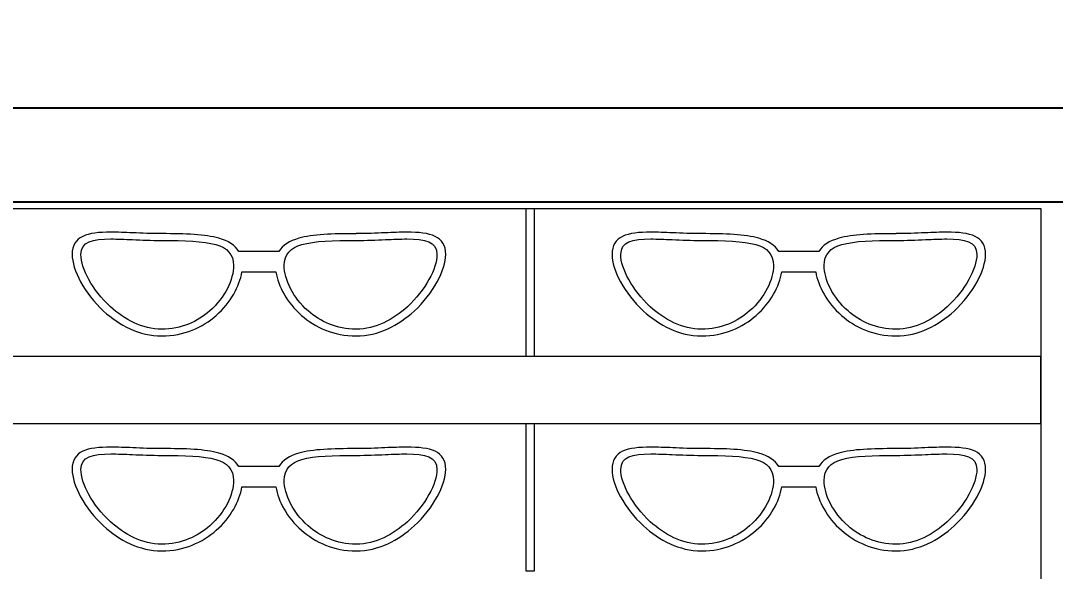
# Model space of a CAD drawing. Header units: millimetres. Extents: x 707 to 3286, y 624 to 1363.
# Drawn here: x 2395.8 to 2781, y 876.2 to 1081.1 of the extents above; entities that cross this region are included whole.
import ezdxf

# ---------------------------------------------------------------- set-up
doc = ezdxf.new("R2010")
doc.units = ezdxf.units.MM
doc.linetypes.add('DASHED', pattern=[0.75, 0.5, -0.25])
doc.layers.add('Layer 1', color=7, linetype='Continuous')
doc.layers.add('wood', color=49, linetype='Continuous')
doc.layers.add('Reference lines', color=252, linetype='Continuous', lineweight=0)
doc.styles.add('WOT-PLAN', font='segoeuil.ttf', dxfattribs={"height": 100})
doc.dimstyles.new('WOT - 100', dxfattribs={"dimtxt": 100, "dimasz": 50, "dimexe": 25, "dimexo": 25, "dimgap": 10, "dimtad": 0, "dimdec": 0, "dimzin": 0, "dimdsep": 46, "dimtxsty": 'WOT-PLAN', "dimblk": 'OBLIQUE', "dimcen": 0.09, "dimdle": 25, "dimclrd": 151, "dimclre": 151, "dimclrt": 7, "dimadec": 0, "dimazin": 0, "dimtfac": 1, "dimtdec": 0, "dimtofl": 0, "dimtmove": 0, "dimatfit": 3, "dimldrblk": 'OPEN30', "dimfxl": 100, "dimfxlon": 1, "dimtolj": 1, "dimtzin": 0, "dimlwd": -1, "dimlwe": 5, "dimarcsym": 0})

# ---------------------------------------------------------------- blocks, each defined once
blk = doc.blocks.new('A$C61F578BB')
at = {"layer": 'Layer 1', "color": 252, "lineweight": 5}
for points, knots in [([(1744.84, 346.51, 111), (1744.84, 346.51, 111), (1759.77, 346.51, 111), (1759.77, 346.51, 111), (1759.77, 346.51, 111), (1761.18, 348.87, 111), (1763.7, 350.41, 111), (1767.18, 351.42, 111), (1767.18, 351.42, 111), (1772.33, 352.91, 111), (1779.61, 353.13, 111), (1788.53, 353.13, 111), (1788.53, 353.13, 111), (1788.53, 353.13, 111), (1788.53, 353.14, 111), (1788.53, 353.14, 111), (1788.53, 353.14, 111), (1792.31, 353.14, 111), (1795.92, 353.29, 111), (1799.25, 353.44, 111), (1799.25, 353.44, 111), (1802.2, 353.56, 111), (1804.96, 353.68, 111), (1807.42, 353.68, 111), (1807.42, 353.68, 111), (1816.17, 353.68, 111), (1821.86, 352.28, 111), (1821.86, 345.39, 111), (1821.86, 345.39, 111), (1821.86, 345.39, 111), (1821.85, 345.39, 111), (1821.85, 345.39, 111), (1821.85, 345.39, 111), (1821.85, 339.66, 111), (1817.29, 330.91, 111), (1810.11, 324.33, 111), (1810.11, 324.33, 111), (1804.33, 319.03, 111), (1796.81, 315.06, 111), (1788.53, 315.06, 111), (1788.53, 315.06, 111), (1780.19, 315.06, 111), (1773.26, 318.27, 111), (1768.17, 322.73, 111), (1768.17, 322.73, 111), (1762.8, 327.44, 111), (1759.45, 333.6, 111), (1758.66, 338.87, 111), (1758.66, 338.87, 111), (1758.66, 338.87, 111), (1745.96, 338.87, 111), (1745.96, 338.87, 111), (1745.96, 338.87, 111), (1745.16, 333.6, 111), (1741.83, 327.44, 111), (1736.46, 322.73, 111), (1736.46, 322.73, 111), (1731.37, 318.27, 111), (1724.44, 315.06, 111), (1716.1, 315.06, 111), (1716.1, 315.06, 111), (1707.82, 315.06, 111), (1700.3, 319.03, 111), (1694.51, 324.33, 111), (1694.51, 324.33, 111), (1687.34, 330.91, 111), (1682.77, 339.66, 111), (1682.77, 345.39, 111), (1682.77, 345.39, 111), (1682.77, 345.39, 111), (1682.77, 345.39, 111), (1682.77, 345.39, 111), (1682.77, 345.39, 111), (1682.77, 352.28, 111), (1688.45, 353.68, 111), (1697.21, 353.68, 111), (1697.21, 353.68, 111), (1699.67, 353.68, 111), (1702.43, 353.56, 111), (1705.38, 353.44, 111), (1705.38, 353.44, 111), (1708.71, 353.29, 111), (1712.32, 353.14, 111), (1716.1, 353.14, 111), (1716.1, 353.14, 111), (1725.01, 353.14, 111), (1732.28, 352.92, 111), (1737.44, 351.42, 111), (1737.44, 351.42, 111), (1740.92, 350.41, 111), (1743.43, 348.87, 111), (1744.84, 346.51, 111)], [0, 0, 0, 0, 0.043478, 0.043478, 0.043478, 0.043478, 0.086957, 0.086957, 0.086957, 0.086957, 0.130435, 0.130435, 0.130435, 0.130435, 0.173913, 0.173913, 0.173913, 0.173913, 0.217391, 0.217391, 0.217391, 0.217391, 0.26087, 0.26087, 0.26087, 0.26087, 0.304348, 0.304348, 0.304348, 0.304348, 0.347826, 0.347826, 0.347826, 0.347826, 0.391304, 0.391304, 0.391304, 0.391304, 0.434783, 0.434783, 0.434783, 0.434783, 0.478261, 0.478261, 0.478261, 0.478261, 0.521739, 0.521739, 0.521739, 0.521739, 0.565217, 0.565217, 0.565217, 0.565217, 0.608696, 0.608696, 0.608696, 0.608696, 0.652174, 0.652174, 0.652174, 0.652174, 0.695652, 0.695652, 0.695652, 0.695652, 0.73913, 0.73913, 0.73913, 0.73913, 0.782609, 0.782609, 0.782609, 0.782609, 0.826087, 0.826087, 0.826087, 0.826087, 0.869565, 0.869565, 0.869565, 0.869565, 0.913043, 0.913043, 0.913043, 0.913043, 0.956522, 0.956522, 0.956522, 0.956522, 1, 1, 1, 1]), ([(1736.3, 349.07, 111), (1731.63, 350.42, 111), (1724.68, 350.62, 111), (1716.1, 350.62, 111), (1716.1, 350.62, 111), (1712.29, 350.62, 111), (1708.6, 350.78, 111), (1705.2, 350.92, 111), (1705.2, 350.92, 111), (1702.33, 351.05, 111), (1699.64, 351.16, 111), (1697.21, 351.16, 111), (1697.21, 351.16, 111), (1690.44, 351.16, 111), (1686.04, 350.19, 111), (1686.04, 345.39, 111), (1686.04, 345.39, 111), (1686.04, 345.39, 111), (1686.04, 345.39, 111), (1686.04, 345.39, 111), (1686.04, 345.39, 111), (1686.04, 340.18, 111), (1690.31, 332.1, 111), (1697.02, 325.94, 111), (1697.02, 325.94, 111), (1702.24, 321.16, 111), (1708.92, 317.58, 111), (1716.1, 317.58, 111), (1716.1, 317.58, 111), (1723.39, 317.58, 111), (1729.49, 320.42, 111), (1734, 324.38, 111), (1734, 324.38, 111), (1739.69, 329.37, 111), (1742.88, 336.08, 111), (1742.88, 341.24, 111), (1742.88, 341.24, 111), (1742.88, 345.53, 111), (1740.53, 347.84, 111), (1736.3, 349.07, 111)], [0, 0, 0, 0, 0.1, 0.1, 0.1, 0.1, 0.2, 0.2, 0.2, 0.2, 0.3, 0.3, 0.3, 0.3, 0.4, 0.4, 0.4, 0.4, 0.5, 0.5, 0.5, 0.5, 0.6, 0.6, 0.6, 0.6, 0.7, 0.7, 0.7, 0.7, 0.8, 0.8, 0.8, 0.8, 0.9, 0.9, 0.9, 0.9, 1, 1, 1, 1]), ([(1788.53, 350.62, 111), (1779.96, 350.62, 111), (1773.01, 350.43, 111), (1768.33, 349.07, 111), (1768.33, 349.07, 111), (1764.1, 347.84, 111), (1761.74, 345.53, 111), (1761.74, 341.24, 111), (1761.74, 341.24, 111), (1761.74, 336.08, 111), (1764.94, 329.37, 111), (1770.63, 324.38, 111), (1770.63, 324.38, 111), (1775.14, 320.42, 111), (1781.24, 317.58, 111), (1788.53, 317.58, 111), (1788.53, 317.58, 111), (1795.72, 317.58, 111), (1802.38, 321.16, 111), (1807.6, 325.94, 111), (1807.6, 325.94, 111), (1814.32, 332.1, 111), (1818.59, 340.18, 111), (1818.59, 345.39, 111), (1818.59, 345.39, 111), (1818.59, 345.39, 111), (1818.59, 345.39, 111), (1818.59, 345.39, 111), (1818.59, 345.39, 111), (1818.59, 350.19, 111), (1814.19, 351.16, 111), (1807.42, 351.16, 111), (1807.42, 351.16, 111), (1804.98, 351.16, 111), (1802.29, 351.05, 111), (1799.43, 350.92, 111), (1799.43, 350.92, 111), (1796.02, 350.78, 111), (1792.34, 350.62, 111), (1788.53, 350.62, 111), (1788.53, 350.62, 111), (1788.53, 350.62, 111), (1788.53, 350.62, 111), (1788.53, 350.62, 111)], [0, 0, 0, 0, 0.090909, 0.090909, 0.090909, 0.090909, 0.181818, 0.181818, 0.181818, 0.181818, 0.272727, 0.272727, 0.272727, 0.272727, 0.363636, 0.363636, 0.363636, 0.363636, 0.454545, 0.454545, 0.454545, 0.454545, 0.545455, 0.545455, 0.545455, 0.545455, 0.636364, 0.636364, 0.636364, 0.636364, 0.727273, 0.727273, 0.727273, 0.727273, 0.818182, 0.818182, 0.818182, 0.818182, 0.909091, 0.909091, 0.909091, 0.909091, 1, 1, 1, 1]), ([(1945.84, 346.51, 74), (1945.84, 346.51, 74), (1960.77, 346.51, 74), (1960.77, 346.51, 74), (1960.77, 346.51, 74), (1962.18, 348.87, 74), (1964.7, 350.41, 74), (1968.18, 351.42, 74), (1968.18, 351.42, 74), (1973.33, 352.91, 74), (1980.61, 353.13, 74), (1989.53, 353.13, 74), (1989.53, 353.13, 74), (1989.53, 353.13, 74), (1989.53, 353.14, 74), (1989.53, 353.14, 74), (1989.53, 353.14, 74), (1993.31, 353.14, 74), (1996.92, 353.29, 74), (2000.25, 353.44, 74), (2000.25, 353.44, 74), (2003.2, 353.56, 74), (2005.96, 353.68, 74), (2008.42, 353.68, 74), (2008.42, 353.68, 74), (2017.17, 353.68, 74), (2022.86, 352.28, 74), (2022.86, 345.39, 74), (2022.86, 345.39, 74), (2022.86, 345.39, 74), (2022.85, 345.39, 74), (2022.85, 345.39, 74), (2022.85, 345.39, 74), (2022.85, 339.66, 74), (2018.29, 330.91, 74), (2011.11, 324.33, 74), (2011.11, 324.33, 74), (2005.33, 319.03, 74), (1997.81, 315.06, 74), (1989.53, 315.06, 74), (1989.53, 315.06, 74), (1981.19, 315.06, 74), (1974.26, 318.27, 74), (1969.17, 322.73, 74), (1969.17, 322.73, 74), (1963.8, 327.44, 74), (1960.45, 333.6, 74), (1959.66, 338.87, 74), (1959.66, 338.87, 74), (1959.66, 338.87, 74), (1946.96, 338.87, 74), (1946.96, 338.87, 74), (1946.96, 338.87, 74), (1946.16, 333.6, 74), (1942.83, 327.44, 74), (1937.46, 322.73, 74), (1937.46, 322.73, 74), (1932.37, 318.27, 74), (1925.44, 315.06, 74), (1917.1, 315.06, 74), (1917.1, 315.06, 74), (1908.82, 315.06, 74), (1901.3, 319.03, 74), (1895.51, 324.33, 74), (1895.51, 324.33, 74), (1888.34, 330.91, 74), (1883.77, 339.66, 74), (1883.77, 345.39, 74), (1883.77, 345.39, 74), (1883.77, 345.39, 74), (1883.77, 345.39, 74), (1883.77, 345.39, 74), (1883.77, 345.39, 74), (1883.77, 352.28, 74), (1889.45, 353.68, 74), (1898.21, 353.68, 74), (1898.21, 353.68, 74), (1900.67, 353.68, 74), (1903.43, 353.56, 74), (1906.38, 353.44, 74), (1906.38, 353.44, 74), (1909.71, 353.29, 74), (1913.32, 353.14, 74), (1917.1, 353.14, 74), (1917.1, 353.14, 74), (1926.01, 353.14, 74), (1933.28, 352.92, 74), (1938.44, 351.42, 74), (1938.44, 351.42, 74), (1941.92, 350.41, 74), (1944.43, 348.87, 74), (1945.84, 346.51, 74)], [0, 0, 0, 0, 0.043478, 0.043478, 0.043478, 0.043478, 0.086957, 0.086957, 0.086957, 0.086957, 0.130435, 0.130435, 0.130435, 0.130435, 0.173913, 0.173913, 0.173913, 0.173913, 0.217391, 0.217391, 0.217391, 0.217391, 0.26087, 0.26087, 0.26087, 0.26087, 0.304348, 0.304348, 0.304348, 0.304348, 0.347826, 0.347826, 0.347826, 0.347826, 0.391304, 0.391304, 0.391304, 0.391304, 0.434783, 0.434783, 0.434783, 0.434783, 0.478261, 0.478261, 0.478261, 0.478261, 0.521739, 0.521739, 0.521739, 0.521739, 0.565217, 0.565217, 0.565217, 0.565217, 0.608696, 0.608696, 0.608696, 0.608696, 0.652174, 0.652174, 0.652174, 0.652174, 0.695652, 0.695652, 0.695652, 0.695652, 0.73913, 0.73913, 0.73913, 0.73913, 0.782609, 0.782609, 0.782609, 0.782609, 0.826087, 0.826087, 0.826087, 0.826087, 0.869565, 0.869565, 0.869565, 0.869565, 0.913043, 0.913043, 0.913043, 0.913043, 0.956522, 0.956522, 0.956522, 0.956522, 1, 1, 1, 1]), ([(1937.3, 349.07, 74), (1932.63, 350.42, 74), (1925.68, 350.62, 74), (1917.1, 350.62, 74), (1917.1, 350.62, 74), (1913.29, 350.62, 74), (1909.6, 350.78, 74), (1906.2, 350.92, 74), (1906.2, 350.92, 74), (1903.33, 351.05, 74), (1900.64, 351.16, 74), (1898.21, 351.16, 74), (1898.21, 351.16, 74), (1891.44, 351.16, 74), (1887.04, 350.19, 74), (1887.04, 345.39, 74), (1887.04, 345.39, 74), (1887.04, 345.39, 74), (1887.04, 345.39, 74), (1887.04, 345.39, 74), (1887.04, 345.39, 74), (1887.04, 340.18, 74), (1891.31, 332.1, 74), (1898.02, 325.94, 74), (1898.02, 325.94, 74), (1903.24, 321.16, 74), (1909.92, 317.58, 74), (1917.1, 317.58, 74), (1917.1, 317.58, 74), (1924.39, 317.58, 74), (1930.49, 320.42, 74), (1935, 324.38, 74), (1935, 324.38, 74), (1940.69, 329.37, 74), (1943.88, 336.08, 74), (1943.88, 341.24, 74), (1943.88, 341.24, 74), (1943.88, 345.53, 74), (1941.53, 347.84, 74), (1937.3, 349.07, 74)], [0, 0, 0, 0, 0.1, 0.1, 0.1, 0.1, 0.2, 0.2, 0.2, 0.2, 0.3, 0.3, 0.3, 0.3, 0.4, 0.4, 0.4, 0.4, 0.5, 0.5, 0.5, 0.5, 0.6, 0.6, 0.6, 0.6, 0.7, 0.7, 0.7, 0.7, 0.8, 0.8, 0.8, 0.8, 0.9, 0.9, 0.9, 0.9, 1, 1, 1, 1]), ([(1989.53, 350.62, 74), (1980.96, 350.62, 74), (1974.01, 350.43, 74), (1969.33, 349.07, 74), (1969.33, 349.07, 74), (1965.1, 347.84, 74), (1962.74, 345.53, 74), (1962.74, 341.24, 74), (1962.74, 341.24, 74), (1962.74, 336.08, 74), (1965.94, 329.37, 74), (1971.63, 324.38, 74), (1971.63, 324.38, 74), (1976.14, 320.42, 74), (1982.24, 317.58, 74), (1989.53, 317.58, 74), (1989.53, 317.58, 74), (1996.72, 317.58, 74), (2003.38, 321.16, 74), (2008.6, 325.94, 74), (2008.6, 325.94, 74), (2015.32, 332.1, 74), (2019.59, 340.18, 74), (2019.59, 345.39, 74), (2019.59, 345.39, 74), (2019.59, 345.39, 74), (2019.59, 345.39, 74), (2019.59, 345.39, 74), (2019.59, 345.39, 74), (2019.59, 350.19, 74), (2015.19, 351.16, 74), (2008.42, 351.16, 74), (2008.42, 351.16, 74), (2005.98, 351.16, 74), (2003.29, 351.05, 74), (2000.43, 350.92, 74), (2000.43, 350.92, 74), (1997.02, 350.78, 74), (1993.34, 350.62, 74), (1989.53, 350.62, 74), (1989.53, 350.62, 74), (1989.53, 350.62, 74), (1989.53, 350.62, 74), (1989.53, 350.62, 74)], [0, 0, 0, 0, 0.090909, 0.090909, 0.090909, 0.090909, 0.181818, 0.181818, 0.181818, 0.181818, 0.272727, 0.272727, 0.272727, 0.272727, 0.363636, 0.363636, 0.363636, 0.363636, 0.454545, 0.454545, 0.454545, 0.454545, 0.545455, 0.545455, 0.545455, 0.545455, 0.636364, 0.636364, 0.636364, 0.636364, 0.727273, 0.727273, 0.727273, 0.727273, 0.818182, 0.818182, 0.818182, 0.818182, 0.909091, 0.909091, 0.909091, 0.909091, 1, 1, 1, 1]), ([(1744.84, 266.51, 111), (1744.84, 266.51, 111), (1759.77, 266.51, 111), (1759.77, 266.51, 111), (1759.77, 266.51, 111), (1761.18, 268.87, 111), (1763.7, 270.41, 111), (1767.18, 271.42, 111), (1767.18, 271.42, 111), (1772.33, 272.91, 111), (1779.61, 273.13, 111), (1788.53, 273.13, 111), (1788.53, 273.13, 111), (1788.53, 273.13, 111), (1788.53, 273.14, 111), (1788.53, 273.14, 111), (1788.53, 273.14, 111), (1792.31, 273.14, 111), (1795.92, 273.29, 111), (1799.25, 273.44, 111), (1799.25, 273.44, 111), (1802.2, 273.56, 111), (1804.96, 273.68, 111), (1807.42, 273.68, 111), (1807.42, 273.68, 111), (1816.17, 273.68, 111), (1821.86, 272.28, 111), (1821.86, 265.39, 111), (1821.86, 265.39, 111), (1821.86, 265.39, 111), (1821.85, 265.39, 111), (1821.85, 265.39, 111), (1821.85, 265.39, 111), (1821.85, 259.66, 111), (1817.29, 250.91, 111), (1810.11, 244.33, 111), (1810.11, 244.33, 111), (1804.33, 239.03, 111), (1796.81, 235.06, 111), (1788.53, 235.06, 111), (1788.53, 235.06, 111), (1780.19, 235.06, 111), (1773.26, 238.27, 111), (1768.17, 242.73, 111), (1768.17, 242.73, 111), (1762.8, 247.44, 111), (1759.45, 253.6, 111), (1758.66, 258.87, 111), (1758.66, 258.87, 111), (1758.66, 258.87, 111), (1745.96, 258.87, 111), (1745.96, 258.87, 111), (1745.96, 258.87, 111), (1745.16, 253.6, 111), (1741.83, 247.44, 111), (1736.46, 242.73, 111), (1736.46, 242.73, 111), (1731.37, 238.27, 111), (1724.44, 235.06, 111), (1716.1, 235.06, 111), (1716.1, 235.06, 111), (1707.82, 235.06, 111), (1700.3, 239.03, 111), (1694.51, 244.33, 111), (1694.51, 244.33, 111), (1687.34, 250.91, 111), (1682.77, 259.66, 111), (1682.77, 265.39, 111), (1682.77, 265.39, 111), (1682.77, 265.39, 111), (1682.77, 265.39, 111), (1682.77, 265.39, 111), (1682.77, 265.39, 111), (1682.77, 272.28, 111), (1688.45, 273.68, 111), (1697.21, 273.68, 111), (1697.21, 273.68, 111), (1699.67, 273.68, 111), (1702.43, 273.56, 111), (1705.38, 273.44, 111), (1705.38, 273.44, 111), (1708.71, 273.29, 111), (1712.32, 273.14, 111), (1716.1, 273.14, 111), (1716.1, 273.14, 111), (1725.01, 273.14, 111), (1732.28, 272.92, 111), (1737.44, 271.42, 111), (1737.44, 271.42, 111), (1740.92, 270.41, 111), (1743.43, 268.87, 111), (1744.84, 266.51, 111)], [0, 0, 0, 0, 0.043478, 0.043478, 0.043478, 0.043478, 0.086957, 0.086957, 0.086957, 0.086957, 0.130435, 0.130435, 0.130435, 0.130435, 0.173913, 0.173913, 0.173913, 0.173913, 0.217391, 0.217391, 0.217391, 0.217391, 0.26087, 0.26087, 0.26087, 0.26087, 0.304348, 0.304348, 0.304348, 0.304348, 0.347826, 0.347826, 0.347826, 0.347826, 0.391304, 0.391304, 0.391304, 0.391304, 0.434783, 0.434783, 0.434783, 0.434783, 0.478261, 0.478261, 0.478261, 0.478261, 0.521739, 0.521739, 0.521739, 0.521739, 0.565217, 0.565217, 0.565217, 0.565217, 0.608696, 0.608696, 0.608696, 0.608696, 0.652174, 0.652174, 0.652174, 0.652174, 0.695652, 0.695652, 0.695652, 0.695652, 0.73913, 0.73913, 0.73913, 0.73913, 0.782609, 0.782609, 0.782609, 0.782609, 0.826087, 0.826087, 0.826087, 0.826087, 0.869565, 0.869565, 0.869565, 0.869565, 0.913043, 0.913043, 0.913043, 0.913043, 0.956522, 0.956522, 0.956522, 0.956522, 1, 1, 1, 1]), ([(1945.84, 266.51, 74), (1945.84, 266.51, 74), (1960.77, 266.51, 74), (1960.77, 266.51, 74), (1960.77, 266.51, 74), (1962.18, 268.87, 74), (1964.7, 270.41, 74), (1968.18, 271.42, 74), (1968.18, 271.42, 74), (1973.33, 272.91, 74), (1980.61, 273.13, 74), (1989.53, 273.13, 74), (1989.53, 273.13, 74), (1989.53, 273.13, 74), (1989.53, 273.14, 74), (1989.53, 273.14, 74), (1989.53, 273.14, 74), (1993.31, 273.14, 74), (1996.92, 273.29, 74), (2000.25, 273.44, 74), (2000.25, 273.44, 74), (2003.2, 273.56, 74), (2005.96, 273.68, 74), (2008.42, 273.68, 74), (2008.42, 273.68, 74), (2017.17, 273.68, 74), (2022.86, 272.28, 74), (2022.86, 265.39, 74), (2022.86, 265.39, 74), (2022.86, 265.39, 74), (2022.85, 265.39, 74), (2022.85, 265.39, 74), (2022.85, 265.39, 74), (2022.85, 259.66, 74), (2018.29, 250.91, 74), (2011.11, 244.33, 74), (2011.11, 244.33, 74), (2005.33, 239.03, 74), (1997.81, 235.06, 74), (1989.53, 235.06, 74), (1989.53, 235.06, 74), (1981.19, 235.06, 74), (1974.26, 238.27, 74), (1969.17, 242.73, 74), (1969.17, 242.73, 74), (1963.8, 247.44, 74), (1960.45, 253.6, 74), (1959.66, 258.87, 74), (1959.66, 258.87, 74), (1959.66, 258.87, 74), (1946.96, 258.87, 74), (1946.96, 258.87, 74), (1946.96, 258.87, 74), (1946.16, 253.6, 74), (1942.83, 247.44, 74), (1937.46, 242.73, 74), (1937.46, 242.73, 74), (1932.37, 238.27, 74), (1925.44, 235.06, 74), (1917.1, 235.06, 74), (1917.1, 235.06, 74), (1908.82, 235.06, 74), (1901.3, 239.03, 74), (1895.51, 244.33, 74), (1895.51, 244.33, 74), (1888.34, 250.91, 74), (1883.77, 259.66, 74), (1883.77, 265.39, 74), (1883.77, 265.39, 74), (1883.77, 265.39, 74), (1883.77, 265.39, 74), (1883.77, 265.39, 74), (1883.77, 265.39, 74), (1883.77, 272.28, 74), (1889.45, 273.68, 74), (1898.21, 273.68, 74), (1898.21, 273.68, 74), (1900.67, 273.68, 74), (1903.43, 273.56, 74), (1906.38, 273.44, 74), (1906.38, 273.44, 74), (1909.71, 273.29, 74), (1913.32, 273.14, 74), (1917.1, 273.14, 74), (1917.1, 273.14, 74), (1926.01, 273.14, 74), (1933.28, 272.92, 74), (1938.44, 271.42, 74), (1938.44, 271.42, 74), (1941.92, 270.41, 74), (1944.43, 268.87, 74), (1945.84, 266.51, 74)], [0, 0, 0, 0, 0.043478, 0.043478, 0.043478, 0.043478, 0.086957, 0.086957, 0.086957, 0.086957, 0.130435, 0.130435, 0.130435, 0.130435, 0.173913, 0.173913, 0.173913, 0.173913, 0.217391, 0.217391, 0.217391, 0.217391, 0.26087, 0.26087, 0.26087, 0.26087, 0.304348, 0.304348, 0.304348, 0.304348, 0.347826, 0.347826, 0.347826, 0.347826, 0.391304, 0.391304, 0.391304, 0.391304, 0.434783, 0.434783, 0.434783, 0.434783, 0.478261, 0.478261, 0.478261, 0.478261, 0.521739, 0.521739, 0.521739, 0.521739, 0.565217, 0.565217, 0.565217, 0.565217, 0.608696, 0.608696, 0.608696, 0.608696, 0.652174, 0.652174, 0.652174, 0.652174, 0.695652, 0.695652, 0.695652, 0.695652, 0.73913, 0.73913, 0.73913, 0.73913, 0.782609, 0.782609, 0.782609, 0.782609, 0.826087, 0.826087, 0.826087, 0.826087, 0.869565, 0.869565, 0.869565, 0.869565, 0.913043, 0.913043, 0.913043, 0.913043, 0.956522, 0.956522, 0.956522, 0.956522, 1, 1, 1, 1]), ([(1736.3, 269.07, 111), (1731.63, 270.42, 111), (1724.68, 270.62, 111), (1716.1, 270.62, 111), (1716.1, 270.62, 111), (1712.29, 270.62, 111), (1708.6, 270.78, 111), (1705.2, 270.92, 111), (1705.2, 270.92, 111), (1702.33, 271.05, 111), (1699.64, 271.16, 111), (1697.21, 271.16, 111), (1697.21, 271.16, 111), (1690.44, 271.16, 111), (1686.04, 270.19, 111), (1686.04, 265.39, 111), (1686.04, 265.39, 111), (1686.04, 265.39, 111), (1686.04, 265.39, 111), (1686.04, 265.39, 111), (1686.04, 265.39, 111), (1686.04, 260.18, 111), (1690.31, 252.1, 111), (1697.02, 245.94, 111), (1697.02, 245.94, 111), (1702.24, 241.16, 111), (1708.92, 237.58, 111), (1716.1, 237.58, 111), (1716.1, 237.58, 111), (1723.39, 237.58, 111), (1729.49, 240.42, 111), (1734, 244.38, 111), (1734, 244.38, 111), (1739.69, 249.37, 111), (1742.88, 256.08, 111), (1742.88, 261.24, 111), (1742.88, 261.24, 111), (1742.88, 265.53, 111), (1740.53, 267.84, 111), (1736.3, 269.07, 111)], [0, 0, 0, 0, 0.1, 0.1, 0.1, 0.1, 0.2, 0.2, 0.2, 0.2, 0.3, 0.3, 0.3, 0.3, 0.4, 0.4, 0.4, 0.4, 0.5, 0.5, 0.5, 0.5, 0.6, 0.6, 0.6, 0.6, 0.7, 0.7, 0.7, 0.7, 0.8, 0.8, 0.8, 0.8, 0.9, 0.9, 0.9, 0.9, 1, 1, 1, 1]), ([(1788.53, 270.62, 111), (1779.96, 270.62, 111), (1773.01, 270.43, 111), (1768.33, 269.07, 111), (1768.33, 269.07, 111), (1764.1, 267.84, 111), (1761.74, 265.53, 111), (1761.74, 261.24, 111), (1761.74, 261.24, 111), (1761.74, 256.08, 111), (1764.94, 249.37, 111), (1770.63, 244.38, 111), (1770.63, 244.38, 111), (1775.14, 240.42, 111), (1781.24, 237.58, 111), (1788.53, 237.58, 111), (1788.53, 237.58, 111), (1795.72, 237.58, 111), (1802.38, 241.16, 111), (1807.6, 245.94, 111), (1807.6, 245.94, 111), (1814.32, 252.1, 111), (1818.59, 260.18, 111), (1818.59, 265.39, 111), (1818.59, 265.39, 111), (1818.59, 265.39, 111), (1818.59, 265.39, 111), (1818.59, 265.39, 111), (1818.59, 265.39, 111), (1818.59, 270.19, 111), (1814.19, 271.16, 111), (1807.42, 271.16, 111), (1807.42, 271.16, 111), (1804.98, 271.16, 111), (1802.29, 271.05, 111), (1799.43, 270.92, 111), (1799.43, 270.92, 111), (1796.02, 270.78, 111), (1792.34, 270.62, 111), (1788.53, 270.62, 111), (1788.53, 270.62, 111), (1788.53, 270.62, 111), (1788.53, 270.62, 111), (1788.53, 270.62, 111)], [0, 0, 0, 0, 0.090909, 0.090909, 0.090909, 0.090909, 0.181818, 0.181818, 0.181818, 0.181818, 0.272727, 0.272727, 0.272727, 0.272727, 0.363636, 0.363636, 0.363636, 0.363636, 0.454545, 0.454545, 0.454545, 0.454545, 0.545455, 0.545455, 0.545455, 0.545455, 0.636364, 0.636364, 0.636364, 0.636364, 0.727273, 0.727273, 0.727273, 0.727273, 0.818182, 0.818182, 0.818182, 0.818182, 0.909091, 0.909091, 0.909091, 0.909091, 1, 1, 1, 1]), ([(1937.3, 269.07, 74), (1932.63, 270.42, 74), (1925.68, 270.62, 74), (1917.1, 270.62, 74), (1917.1, 270.62, 74), (1913.29, 270.62, 74), (1909.6, 270.78, 74), (1906.2, 270.92, 74), (1906.2, 270.92, 74), (1903.33, 271.05, 74), (1900.64, 271.16, 74), (1898.21, 271.16, 74), (1898.21, 271.16, 74), (1891.44, 271.16, 74), (1887.04, 270.19, 74), (1887.04, 265.39, 74), (1887.04, 265.39, 74), (1887.04, 265.39, 74), (1887.04, 265.39, 74), (1887.04, 265.39, 74), (1887.04, 265.39, 74), (1887.04, 260.18, 74), (1891.31, 252.1, 74), (1898.02, 245.94, 74), (1898.02, 245.94, 74), (1903.24, 241.16, 74), (1909.92, 237.58, 74), (1917.1, 237.58, 74), (1917.1, 237.58, 74), (1924.39, 237.58, 74), (1930.49, 240.42, 74), (1935, 244.38, 74), (1935, 244.38, 74), (1940.69, 249.37, 74), (1943.88, 256.08, 74), (1943.88, 261.24, 74), (1943.88, 261.24, 74), (1943.88, 265.53, 74), (1941.53, 267.84, 74), (1937.3, 269.07, 74)], [0, 0, 0, 0, 0.1, 0.1, 0.1, 0.1, 0.2, 0.2, 0.2, 0.2, 0.3, 0.3, 0.3, 0.3, 0.4, 0.4, 0.4, 0.4, 0.5, 0.5, 0.5, 0.5, 0.6, 0.6, 0.6, 0.6, 0.7, 0.7, 0.7, 0.7, 0.8, 0.8, 0.8, 0.8, 0.9, 0.9, 0.9, 0.9, 1, 1, 1, 1]), ([(1989.53, 270.62, 74), (1980.96, 270.62, 74), (1974.01, 270.43, 74), (1969.33, 269.07, 74), (1969.33, 269.07, 74), (1965.1, 267.84, 74), (1962.74, 265.53, 74), (1962.74, 261.24, 74), (1962.74, 261.24, 74), (1962.74, 256.08, 74), (1965.94, 249.37, 74), (1971.63, 244.38, 74), (1971.63, 244.38, 74), (1976.14, 240.42, 74), (1982.24, 237.58, 74), (1989.53, 237.58, 74), (1989.53, 237.58, 74), (1996.72, 237.58, 74), (2003.38, 241.16, 74), (2008.6, 245.94, 74), (2008.6, 245.94, 74), (2015.32, 252.1, 74), (2019.59, 260.18, 74), (2019.59, 265.39, 74), (2019.59, 265.39, 74), (2019.59, 265.39, 74), (2019.59, 265.39, 74), (2019.59, 265.39, 74), (2019.59, 265.39, 74), (2019.59, 270.19, 74), (2015.19, 271.16, 74), (2008.42, 271.16, 74), (2008.42, 271.16, 74), (2005.98, 271.16, 74), (2003.29, 271.05, 74), (2000.43, 270.92, 74), (2000.43, 270.92, 74), (1997.02, 270.78, 74), (1993.34, 270.62, 74), (1989.53, 270.62, 74), (1989.53, 270.62, 74), (1989.53, 270.62, 74), (1989.53, 270.62, 74), (1989.53, 270.62, 74)], [0, 0, 0, 0, 0.090909, 0.090909, 0.090909, 0.090909, 0.181818, 0.181818, 0.181818, 0.181818, 0.272727, 0.272727, 0.272727, 0.272727, 0.363636, 0.363636, 0.363636, 0.363636, 0.454545, 0.454545, 0.454545, 0.454545, 0.545455, 0.545455, 0.545455, 0.545455, 0.636364, 0.636364, 0.636364, 0.636364, 0.727273, 0.727273, 0.727273, 0.727273, 0.818182, 0.818182, 0.818182, 0.818182, 0.909091, 0.909091, 0.909091, 0.909091, 1, 1, 1, 1])]:
    blk.add_open_spline(points, degree=3, knots=knots, dxfattribs=at)
at = {"layer": 'Reference lines', "color": 3, "ltscale": 13}
blk.add_lwpolyline([(2043.43, 362.47), (2043.43, 37.47), (1274.13, 37.47), (1274.13, 362.47)], close=True, dxfattribs=at)
at = {"layer": 'Reference lines', "color": 251, "ltscale": 13}
for points, elevation in [([(1854.78, 362.47), (1854.78, 307.47), (1851.78, 307.47), (1851.78, 362.47), (1854.78, 362.47)], 148), ([(1854.78, 282.47), (1854.78, 227.47), (1851.78, 227.47), (1851.78, 282.47), (1854.78, 282.47)], 74)]:
    blk.add_lwpolyline(points, dxfattribs=dict(at, elevation=elevation))
at = {"layer": 'Reference lines', "color": 251, "ltscale": 13, "elevation": 111}
blk.add_lwpolyline([(2043.43, 307.47), (1274.13, 307.47), (1274.13, 282.47), (2043.43, 282.47)], close=True, dxfattribs=at)
at = {"layer": 'wood'}
for points in [[(0, 400), (2223, 400), (2223, 0), (0, 0)], [(19, 365), (2223, 365), (2223, 35), (19, 35)]]:
    blk.add_lwpolyline(points, close=True, dxfattribs=at)
blk = doc.blocks.new('_Oblique')
at = {"color": 0, "linetype": 'ByBlock', "lineweight": -2}
blk.add_line((-0.5, -0.5), (0.5, 0.5), dxfattribs=at)
blk = doc.blocks.new('*D8')
at = {"color": 151, "lineweight": 5, "ltscale": 30, "transparency": 16777216}
for p, q in [((732.18, 1136.05), (732.18, 1261.05)), ((2955.18, 1136.05), (2955.18, 1261.05))]:
    blk.add_line(p, q, dxfattribs=at)
at = {"color": 151, "ltscale": 30, "transparency": 16777216}
for p, q in [((707.18, 1236.05), (1666.81, 1236.05)), ((2980.18, 1236.05), (2020.56, 1236.05))]:
    blk.add_line(p, q, dxfattribs=at)
at = {"layer": 'Defpoints', "color": 0, "linetype": 'DASHED', "ltscale": 30, "transparency": 16777216}
for p in [(2955.18, 1236.05), (732.18, 1003.14), (2955.18, 648.74)]:
    blk.add_point(p, dxfattribs=at)
at = {"color": 151, "linetype": 'DASHED', "ltscale": 30, "transparency": 16777216, "xscale": 50, "yscale": 50, "zscale": 50, "rotation": 180}
blk.add_blockref('_Oblique', (732.18, 1236.05), dxfattribs=at)
at = {"color": 151, "linetype": 'DASHED', "ltscale": 30, "transparency": 16777216, "xscale": 50, "yscale": 50, "zscale": 50}
blk.add_blockref('_Oblique', (2955.18, 1236.05), dxfattribs=at)
at = {"color": 7, "linetype": 'DASHED', "lineweight": -2, "ltscale": 30, "transparency": 16777216, "char_height": 100, "attachment_point": 5, "style": 'WOT-PLAN'}
for s, insert in [('\\A1;2223', (1843.68, 1297.75)), ('\\A1;[7\'-4"]', (1843.68, 1164.68))]:
    blk.add_mtext(s, dxfattribs=dict(at, insert=insert))
blk = doc.blocks.new('_Open30')
at = {"color": 0, "linetype": 'ByBlock', "lineweight": -2}
for p, q in [((-1, 0.2679), (0, 0)), ((0, 0), (-1, -0.2679)), ((0, 0), (-1, 0))]:
    blk.add_line(p, q, dxfattribs=at)
blk = doc.blocks.new('*D9')
at = {"color": 151, "ltscale": 30, "transparency": 16777216}
for p, q in [((3147.71, 1073.74), (3147.71, 1015.44)), ((3147.71, 623.74), (3147.71, 682.05))]:
    blk.add_line(p, q, dxfattribs=at)
at = {"color": 151, "lineweight": 5, "ltscale": 30, "transparency": 16777216}
for p, q in [((3047.71, 1048.74), (3172.71, 1048.74)), ((3047.71, 648.74), (3172.71, 648.74))]:
    blk.add_line(p, q, dxfattribs=at)
at = {"layer": 'Defpoints', "color": 0, "linetype": 'DASHED', "ltscale": 30, "transparency": 16777216}
for p in [(2719.04, 1048.74), (2719.04, 648.74), (3147.71, 648.74)]:
    blk.add_point(p, dxfattribs=at)
at = {"color": 151, "linetype": 'DASHED', "ltscale": 30, "transparency": 16777216, "xscale": 50, "yscale": 50, "zscale": 50}
for p, rotation in [((3147.71, 1048.74), 90), ((3147.71, 648.74), 270)]:
    blk.add_blockref('_Oblique', p, dxfattribs=dict(at, rotation=rotation))
at = {"color": 7, "linetype": 'DASHED', "lineweight": -2, "ltscale": 30, "transparency": 16777216, "char_height": 100, "attachment_point": 5, "rotation": 90, "style": 'WOT-PLAN'}
for s, insert in [('\\A1;[1\'-4"]', (3220.19, 848.74)), ('\\A1;400', (3086, 848.74))]:
    blk.add_mtext(s, dxfattribs=dict(at, insert=insert))

msp = doc.modelspace()

# ---------------------------------------------------------------- block references
at = {"layer": 'Reference lines', "ltscale": 13}
msp.add_blockref('A$C61F578BB', (732.18, 648.74), dxfattribs=at)

# ---------------------------------------------------------------- next in the draw order: dimensions: what is measured, and where the dimension line sits
at = {"linetype": 'DASHED', "lineweight": -2, "ltscale": 30}
dim = msp.add_linear_dim(base=(2955.18, 1236.05), p1=(732.18, 1003.14), p2=(2955.18, 648.74), dimstyle='WOT - 100', override={"dimpost": '\\X', "dimblk1": 'Oblique', "dimblk2": 'Oblique', "dimtmove": 1, "dimatfit": 2}, dxfattribs=at)
dim.commit()
dim.dimension.update_dxf_attribs({"geometry": '*D8', "text_midpoint": (1843.68, 1236.05)})
dim = msp.add_linear_dim(base=(3147.71, 648.74), p1=(2719.04, 1048.74), p2=(2719.04, 648.74), angle=90, dimstyle='WOT - 100', override={"dimpost": '\\X', "dimblk1": 'Oblique', "dimblk2": 'Oblique', "dimtmove": 1, "dimatfit": 2}, dxfattribs=at)
dim.commit()
dim.dimension.update_dxf_attribs({"geometry": '*D9', "text_midpoint": (3147.71, 848.74), "dimtype": 160})

doc.saveas('drawing.dxf')
